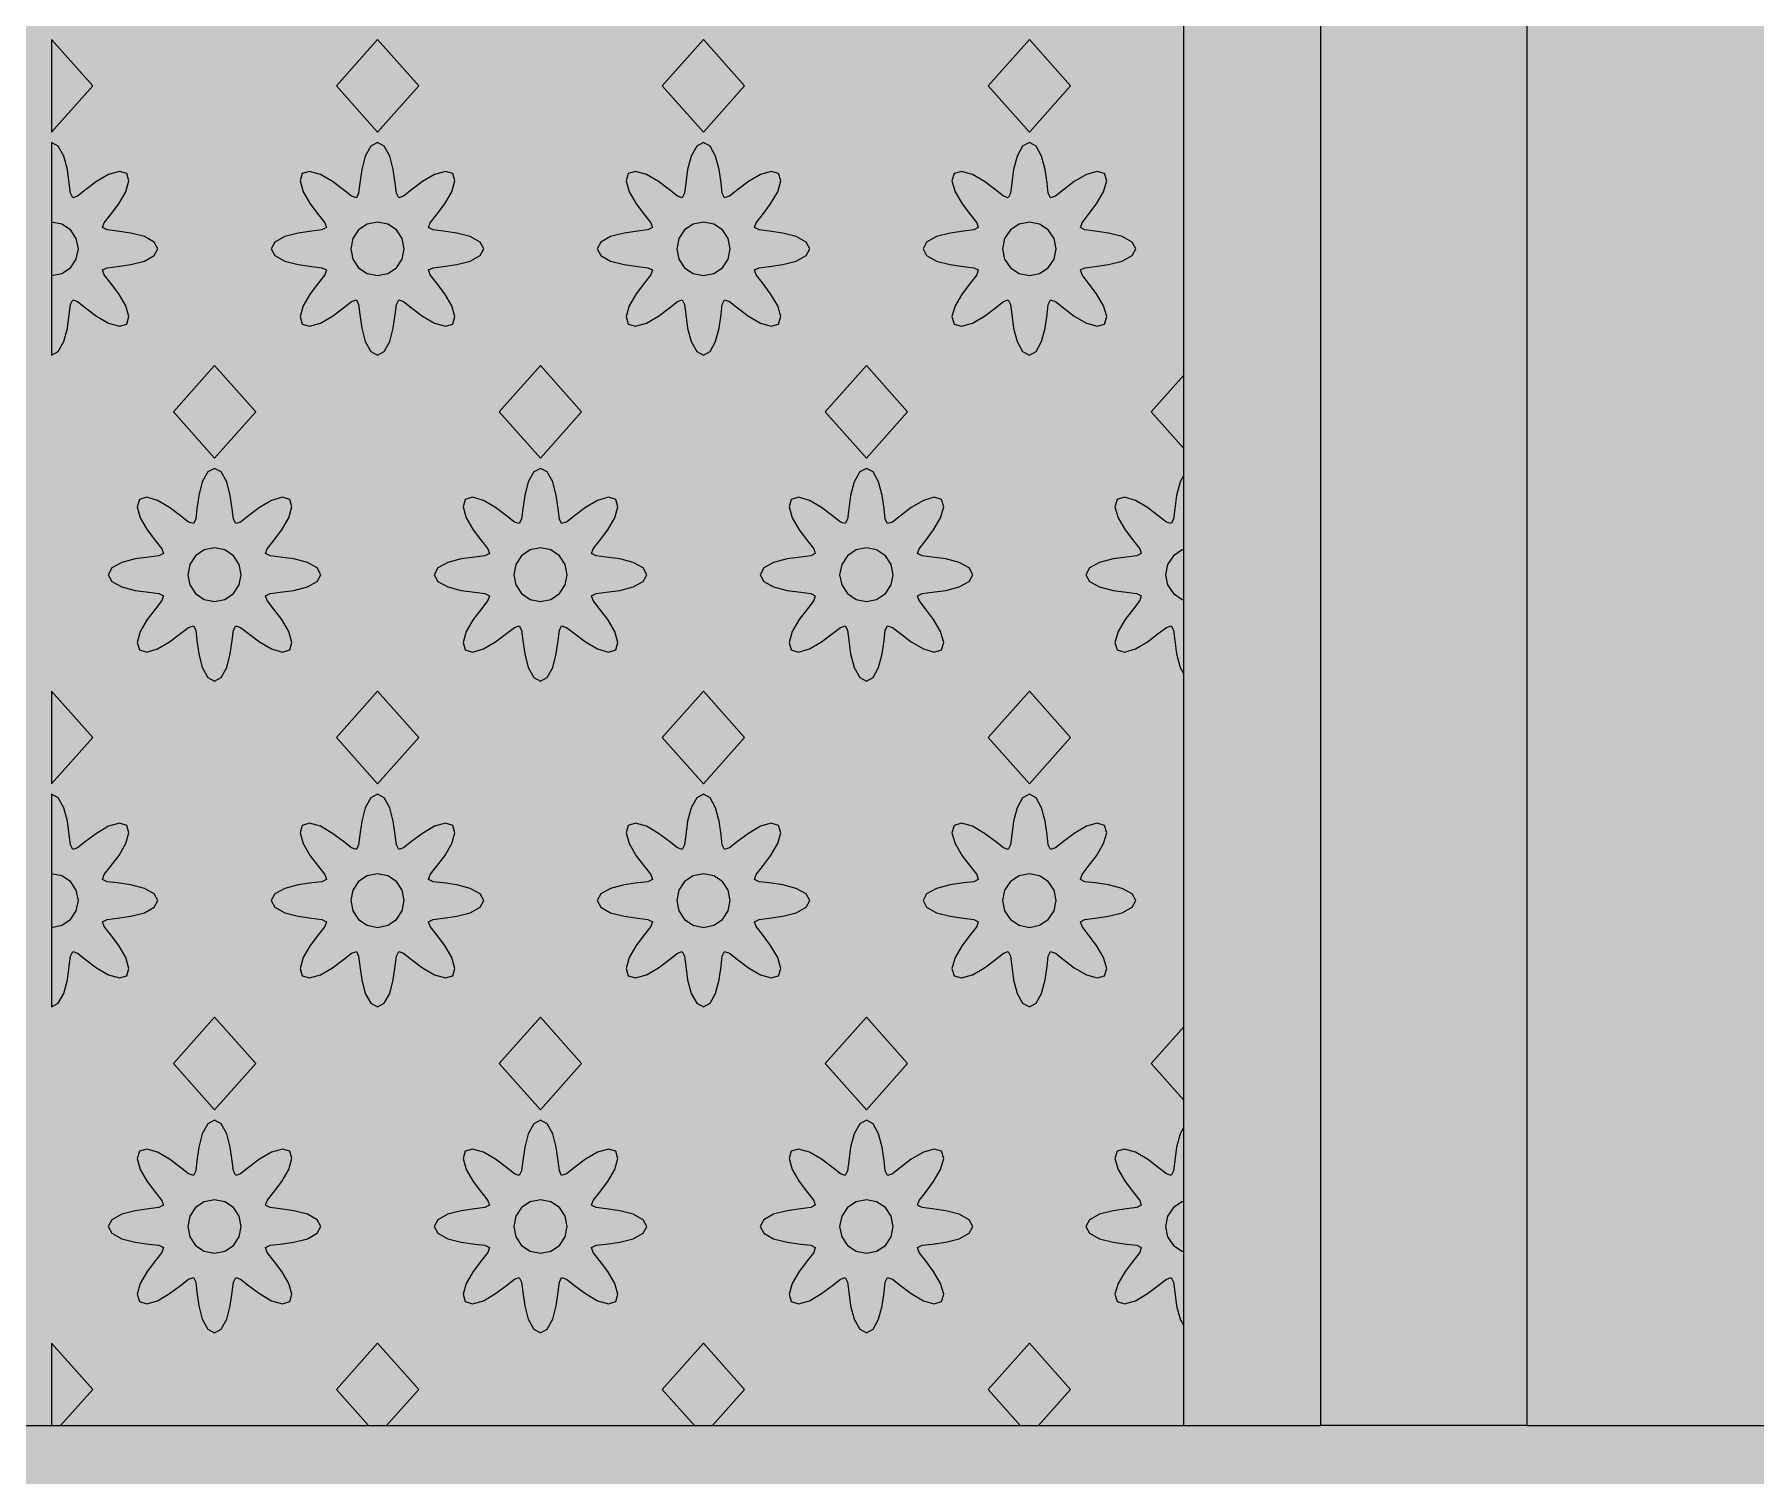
# Model space of a CAD drawing. Header units: millimetres. Extents: x -2000 to 16000, y -1200 to 12411.
# Drawn here: x 9519 to 10285, y 4451 to 5092 of the extents above; entities that cross this region are included whole.
import ezdxf

# ---------------------------------------------------------------- set-up
doc = ezdxf.new("R2010")
doc.units = ezdxf.units.MM
for name, color, linetype, lineweight, true_color in [('00_WHITE_BACKGROUND', 7, 'Continuous', 18, 0xffffff), ('01_STRUCTURE', 7, 'Continuous', 18, 0x000000), ('03_FRAMES_DOORS', 7, 'Continuous', 18, 0x000000), ('06_ORNAMENT', 7, 'Continuous', 18, 0x000000)]:
    doc.layers.add(name, color=color, linetype=linetype, lineweight=lineweight, true_color=true_color)

msp = doc.modelspace()

# ---------------------------------------------------------------- linework, layer by layer
at = {"layer": '00_WHITE_BACKGROUND', "lineweight": 18, "true_color": 0xffffff}
msp.add_solid([(-2000, -1200), (16000, -1200), (-2000, 12410.687), (16000, 12410.687)], dxfattribs=at)
at = {"layer": '01_STRUCTURE', "color": 7, "lineweight": 18, "true_color": 0x000000}
msp.add_lwpolyline([(10183.2061, 4473.2824), (10290.0763, 4473.2824), (10290.0763, 5465.6489), (10290.0763, 5816.7939), (10290.0763, 5969.4656), (10290.0763, 6564.8855), (10290.0763, 6656.4885), (10290.0763, 6977.0992), (10290.0763, 6992.3664), (10290.0763, 7526.7176)], dxfattribs=at)
at = {"layer": '03_FRAMES_DOORS', "color": 7, "lineweight": 18, "true_color": 0x000000}
for points in [[(10125.374, 5467.4351), (10145.2519, 5447.542), (10161.3282, 5426.7328), (10173.2519, 5405.0076), (10180.6565, 5382.3511), (10183.2061, 5358.7786), (10183.2061, 4473.2824), (10091.6031, 4473.2824)], [(10091.6031, 4473.2824), (10091.6031, 5267.1756)], [(10030.5344, 4473.2824), (10030.5344, 4517.6641), (10030.5344, 4550.7328), (10030.5344, 4573.0382), (10030.5344, 4606.1069), (10030.5344, 4618.0916), (10030.5344, 4650.7176), (10030.5344, 4807.7405), (10030.5344, 4840.8092), (10030.5344, 4863.1145), (10030.5344, 4896.1832), (10030.5344, 4908.1679), (10030.5344, 4940.7939), (10030.5344, 5097.8168), (10030.5344, 5130.8855), (10030.5344, 5153.1908), (10030.5344, 5186.2595), (10030.5344, 5198.2443), (10030.5344, 5206.1069), (10028.5496, 5228.5649)], [(9511.4504, 4473.2824), (9526.7176, 4473.2824), (9530.7481, 4473.2824), (9667.7252, 4473.2824), (9675.7863, 4473.2824), (9812.7634, 4473.2824), (9820.8244, 4473.2824), (9957.8015, 4473.2824), (9965.8626, 4473.2824), (10030.5344, 4473.2824)], [(10030.5344, 4473.2824), (10091.6031, 4473.2824)]]:
    msp.add_lwpolyline(points, dxfattribs=at)
at = {"layer": '06_ORNAMENT', "color": 7, "lineweight": 18, "true_color": 0x000000}
for points in [[(9526.7176, 5090.1221), (9526.7176, 5048.9008), (9545.0382, 5069.5115)], [(9653.4351, 5069.5115), (9671.7557, 5048.9008), (9690.0763, 5069.5115), (9671.7557, 5090.1221)], [(9798.4733, 5069.5115), (9816.7939, 5048.9008), (9835.1145, 5069.5115), (9816.7939, 5090.1221)], [(9943.5115, 5069.5115), (9961.8321, 5048.9008), (9980.1527, 5069.5115), (9961.8321, 5090.1221)], [(9624.4275, 4996.9924), (9626.0458, 4994), (9630.458, 4991.5573), (9636.4733, 4989.9847), (9642.5038, 4989.1603), (9647.0076, 4988.5954), (9649.0229, 4987.5725), (9648.3206, 4985.4351), (9645.5267, 4981.8473), (9641.8473, 4977.0076), (9638.7176, 4971.6489), (9637.313, 4966.7939), (9638.2901, 4963.5267), (9641.5573, 4962.5649), (9646.3969, 4963.9542), (9651.771, 4967.084), (9656.6107, 4970.7634), (9660.1985, 4973.5573), (9662.3359, 4974.2595), (9663.3588, 4972.2595), (9663.9237, 4967.7405), (9664.7328, 4961.7252), (9666.3206, 4955.7099), (9668.7634, 4951.2824), (9671.7557, 4949.6641), (9674.7481, 4951.2824), (9677.1908, 4955.7099), (9678.7786, 4961.7252), (9679.6031, 4967.7405), (9680.1527, 4972.2595), (9681.1756, 4974.2595), (9683.313, 4973.5573), (9686.9008, 4970.7634), (9691.7405, 4967.084), (9697.1145, 4963.9542), (9701.9542, 4962.5649), (9705.2214, 4963.5267), (9706.1985, 4966.7939), (9704.7939, 4971.6489), (9701.6641, 4977.0076), (9697.9847, 4981.8473), (9695.1908, 4985.4351), (9694.4885, 4987.5725), (9696.5038, 4988.5954), (9701.0076, 4989.1603), (9707.0382, 4989.9847), (9713.0534, 4991.5573), (9717.4656, 4994), (9719.084, 4996.9924), (9717.4656, 5000), (9713.0534, 5002.4275), (9707.0382, 5004.0153), (9701.0076, 5004.8397), (9696.5038, 5005.4046), (9694.4885, 5006.4122), (9695.1908, 5008.5496), (9697.9847, 5012.1374), (9701.6641, 5016.9771), (9704.7939, 5022.3511), (9706.1985, 5027.2061), (9705.2214, 5030.458), (9701.9542, 5031.4351), (9697.1145, 5030.0458), (9691.7405, 5026.9008), (9686.9008, 5023.2366), (9683.313, 5020.4427), (9681.1756, 5019.7405), (9680.1527, 5021.7405), (9679.6031, 5026.2595), (9678.7786, 5032.2748), (9677.1908, 5038.2901), (9674.7481, 5042.7023), (9671.7557, 5044.3206), (9668.7634, 5042.7023), (9666.3206, 5038.2901), (9664.7328, 5032.2748), (9663.9237, 5026.2595), (9663.3588, 5021.7405), (9662.3359, 5019.7405), (9660.1985, 5020.4427), (9656.6107, 5023.2366), (9651.771, 5026.9008), (9646.3969, 5030.0458), (9641.5573, 5031.4351), (9638.2901, 5030.458), (9637.313, 5027.2061), (9638.7176, 5022.3511), (9641.8473, 5016.9771), (9645.5267, 5012.1374), (9648.3206, 5008.5496), (9649.0229, 5006.4122), (9647.0076, 5005.4046), (9642.5038, 5004.8397), (9636.4733, 5004.0153), (9630.458, 5002.4275), (9626.0458, 5000)], [(9769.4656, 4996.9924), (9771.084, 4994), (9775.4962, 4991.5573), (9781.5115, 4989.9847), (9787.542, 4989.1603), (9792.0458, 4988.5954), (9794.0611, 4987.5725), (9793.3588, 4985.4351), (9790.5649, 4981.8473), (9786.8855, 4977.0076), (9783.7557, 4971.6489), (9782.3511, 4966.7939), (9783.3282, 4963.5267), (9786.5954, 4962.5649), (9791.4351, 4963.9542), (9796.8092, 4967.084), (9801.6489, 4970.7634), (9805.2366, 4973.5573), (9807.374, 4974.2595), (9808.3969, 4972.2595), (9808.9618, 4967.7405), (9809.771, 4961.7252), (9811.3588, 4955.7099), (9813.8015, 4951.2824), (9816.7939, 4949.6641), (9819.7863, 4951.2824), (9822.229, 4955.7099), (9823.8168, 4961.7252), (9824.6412, 4967.7405), (9825.1908, 4972.2595), (9826.2137, 4974.2595), (9828.3511, 4973.5573), (9831.9389, 4970.7634), (9836.7786, 4967.084), (9842.1527, 4963.9542), (9846.9924, 4962.5649), (9850.2595, 4963.5267), (9851.2366, 4966.7939), (9849.8321, 4971.6489), (9846.7023, 4977.0076), (9843.0229, 4981.8473), (9840.229, 4985.4351), (9839.5267, 4987.5725), (9841.542, 4988.5954), (9846.0458, 4989.1603), (9852.0763, 4989.9847), (9858.0916, 4991.5573), (9862.5038, 4994), (9864.1221, 4996.9924), (9862.5038, 5000), (9858.0916, 5002.4275), (9852.0763, 5004.0153), (9846.0458, 5004.8397), (9841.542, 5005.4046), (9839.5267, 5006.4122), (9840.229, 5008.5496), (9843.0229, 5012.1374), (9846.7023, 5016.9771), (9849.8321, 5022.3511), (9851.2366, 5027.2061), (9850.2595, 5030.458), (9846.9924, 5031.4351), (9842.1527, 5030.0458), (9836.7786, 5026.9008), (9831.9389, 5023.2366), (9828.3511, 5020.4427), (9826.2137, 5019.7405), (9825.1908, 5021.7405), (9824.6412, 5026.2595), (9823.8168, 5032.2748), (9822.229, 5038.2901), (9819.7863, 5042.7023), (9816.7939, 5044.3206), (9813.8015, 5042.7023), (9811.3588, 5038.2901), (9809.771, 5032.2748), (9808.9618, 5026.2595), (9808.3969, 5021.7405), (9807.374, 5019.7405), (9805.2366, 5020.4427), (9801.6489, 5023.2366), (9796.8092, 5026.9008), (9791.4351, 5030.0458), (9786.5954, 5031.4351), (9783.3282, 5030.458), (9782.3511, 5027.2061), (9783.7557, 5022.3511), (9786.8855, 5016.9771), (9790.5649, 5012.1374), (9793.3588, 5008.5496), (9794.0611, 5006.4122), (9792.0458, 5005.4046), (9787.542, 5004.8397), (9781.5115, 5004.0153), (9775.4962, 5002.4275), (9771.084, 5000)], [(9914.5038, 4996.9924), (9916.1221, 4994), (9920.5344, 4991.5573), (9926.5496, 4989.9847), (9932.5802, 4989.1603), (9937.084, 4988.5954), (9939.0992, 4987.5725), (9938.3969, 4985.4351), (9935.6031, 4981.8473), (9931.9237, 4977.0076), (9928.7939, 4971.6489), (9927.3893, 4966.7939), (9928.3664, 4963.5267), (9931.6336, 4962.5649), (9936.4733, 4963.9542), (9941.8473, 4967.084), (9946.687, 4970.7634), (9950.2748, 4973.5573), (9952.4122, 4974.2595), (9953.4351, 4972.2595), (9954, 4967.7405), (9954.8092, 4961.7252), (9956.3969, 4955.7099), (9958.8397, 4951.2824), (9961.8321, 4949.6641), (9964.8244, 4951.2824), (9967.2672, 4955.7099), (9968.855, 4961.7252), (9969.6794, 4967.7405), (9970.229, 4972.2595), (9971.2519, 4974.2595), (9973.3893, 4973.5573), (9976.9771, 4970.7634), (9981.8168, 4967.084), (9987.1908, 4963.9542), (9992.0305, 4962.5649), (9995.2977, 4963.5267), (9996.2748, 4966.7939), (9994.8702, 4971.6489), (9991.7405, 4977.0076), (9988.0611, 4981.8473), (9985.2672, 4985.4351), (9984.5649, 4987.5725), (9986.5802, 4988.5954), (9991.084, 4989.1603), (9997.1145, 4989.9847), (10003.1298, 4991.5573), (10007.542, 4994), (10009.1603, 4996.9924), (10007.542, 5000), (10003.1298, 5002.4275), (9997.1145, 5004.0153), (9991.084, 5004.8397), (9986.5802, 5005.4046), (9984.5649, 5006.4122), (9985.2672, 5008.5496), (9988.0611, 5012.1374), (9991.7405, 5016.9771), (9994.8702, 5022.3511), (9996.2748, 5027.2061), (9995.2977, 5030.458), (9992.0305, 5031.4351), (9987.1908, 5030.0458), (9981.8168, 5026.9008), (9976.9771, 5023.2366), (9973.3893, 5020.4427), (9971.2519, 5019.7405), (9970.229, 5021.7405), (9969.6794, 5026.2595), (9968.855, 5032.2748), (9967.2672, 5038.2901), (9964.8244, 5042.7023), (9961.8321, 5044.3206), (9958.8397, 5042.7023), (9956.3969, 5038.2901), (9954.8092, 5032.2748), (9954, 5026.2595), (9953.4351, 5021.7405), (9952.4122, 5019.7405), (9950.2748, 5020.4427), (9946.687, 5023.2366), (9941.8473, 5026.9008), (9936.4733, 5030.0458), (9931.6336, 5031.4351), (9928.3664, 5030.458), (9927.3893, 5027.2061), (9928.7939, 5022.3511), (9931.9237, 5016.9771), (9935.6031, 5012.1374), (9938.3969, 5008.5496), (9939.0992, 5006.4122), (9937.084, 5005.4046), (9932.5802, 5004.8397), (9926.5496, 5004.0153), (9920.5344, 5002.4275), (9916.1221, 5000)], [(9659.8473, 4996.9924), (9660.7481, 4992.4427), (9663.3282, 4988.5802), (9667.2061, 4986), (9671.7557, 4985.084), (9676.3053, 4986), (9680.1832, 4988.5802), (9682.7634, 4992.4427), (9683.6641, 4996.9924), (9682.7634, 5001.5573), (9680.1832, 5005.4198), (9676.3053, 5008), (9671.7557, 5008.9008), (9667.2061, 5008), (9663.3282, 5005.4198), (9660.7481, 5001.5573)], [(9804.8855, 4996.9924), (9805.7863, 4992.4427), (9808.3664, 4988.5802), (9812.2443, 4986), (9816.7939, 4985.084), (9821.3435, 4986), (9825.2214, 4988.5802), (9827.8015, 4992.4427), (9828.7023, 4996.9924), (9827.8015, 5001.5573), (9825.2214, 5005.4198), (9821.3435, 5008), (9816.7939, 5008.9008), (9812.2443, 5008), (9808.3664, 5005.4198), (9805.7863, 5001.5573)], [(9949.9237, 4996.9924), (9950.8244, 4992.4427), (9953.4046, 4988.5802), (9957.2824, 4986), (9961.8321, 4985.084), (9966.3817, 4986), (9970.2595, 4988.5802), (9972.8397, 4992.4427), (9973.7405, 4996.9924), (9972.8397, 5001.5573), (9970.2595, 5005.4198), (9966.3817, 5008), (9961.8321, 5008.9008), (9957.2824, 5008), (9953.4046, 5005.4198), (9950.8244, 5001.5573)], [(9580.916, 4924.4733), (9599.2366, 4903.8626), (9617.5573, 4924.4733), (9599.2366, 4945.084)], [(9725.9542, 4924.4733), (9744.2748, 4903.8626), (9762.5954, 4924.4733), (9744.2748, 4945.084)], [(9870.9924, 4924.4733), (9889.313, 4903.8626), (9907.6336, 4924.4733), (9889.313, 4945.084)], [(9551.9084, 4851.9542), (9553.5267, 4848.9618), (9557.9389, 4846.5191), (9563.9542, 4844.9466), (9569.9847, 4844.1221), (9574.4885, 4843.5573), (9576.5038, 4842.5344), (9575.8015, 4840.3969), (9573.0076, 4836.8092), (9569.3282, 4831.9695), (9566.1985, 4826.6107), (9564.7939, 4821.7557), (9565.771, 4818.4885), (9569.0382, 4817.5267), (9573.8779, 4818.916), (9579.2519, 4822.0458), (9584.0916, 4825.7252), (9587.6794, 4828.5191), (9589.8168, 4829.2214), (9590.8397, 4827.2214), (9591.4046, 4822.7023), (9592.2137, 4816.687), (9593.8015, 4810.6718), (9596.2443, 4806.2443), (9599.2366, 4804.626), (9602.229, 4806.2443), (9604.6718, 4810.6718), (9606.2595, 4816.687), (9607.084, 4822.7023), (9607.6336, 4827.2214), (9608.6565, 4829.2214), (9610.7939, 4828.5191), (9614.3817, 4825.7252), (9619.2214, 4822.0458), (9624.5954, 4818.916), (9629.4351, 4817.5267), (9632.7023, 4818.4885), (9633.6794, 4821.7557), (9632.2748, 4826.6107), (9629.145, 4831.9695), (9625.4656, 4836.8092), (9622.6718, 4840.3969), (9621.9695, 4842.5344), (9623.9847, 4843.5573), (9628.4885, 4844.1221), (9634.5191, 4844.9466), (9640.5344, 4846.5191), (9644.9466, 4848.9618), (9646.5649, 4851.9542), (9644.9466, 4854.9618), (9640.5344, 4857.3893), (9634.5191, 4858.9771), (9628.4885, 4859.8015), (9623.9847, 4860.3664), (9621.9695, 4861.374), (9622.6718, 4863.5115), (9625.4656, 4867.0992), (9629.145, 4871.9389), (9632.2748, 4877.313), (9633.6794, 4882.1679), (9632.7023, 4885.4198), (9629.4351, 4886.3969), (9624.5954, 4885.0076), (9619.2214, 4881.8626), (9614.3817, 4878.1985), (9610.7939, 4875.4046), (9608.6565, 4874.7023), (9607.6336, 4876.7023), (9607.084, 4881.2214), (9606.2595, 4887.2366), (9604.6718, 4893.2519), (9602.229, 4897.6641), (9599.2366, 4899.2824), (9596.2443, 4897.6641), (9593.8015, 4893.2519), (9592.2137, 4887.2366), (9591.4046, 4881.2214), (9590.8397, 4876.7023), (9589.8168, 4874.7023), (9587.6794, 4875.4046), (9584.0916, 4878.1985), (9579.2519, 4881.8626), (9573.8779, 4885.0076), (9569.0382, 4886.3969), (9565.771, 4885.4198), (9564.7939, 4882.1679), (9566.1985, 4877.313), (9569.3282, 4871.9389), (9573.0076, 4867.0992), (9575.8015, 4863.5115), (9576.5038, 4861.374), (9574.4885, 4860.3664), (9569.9847, 4859.8015), (9563.9542, 4858.9771), (9557.9389, 4857.3893), (9553.5267, 4854.9618)], [(9696.9466, 4851.9542), (9698.5649, 4848.9618), (9702.9771, 4846.5191), (9708.9924, 4844.9466), (9715.0229, 4844.1221), (9719.5267, 4843.5573), (9721.542, 4842.5344), (9720.8397, 4840.3969), (9718.0458, 4836.8092), (9714.3664, 4831.9695), (9711.2366, 4826.6107), (9709.8321, 4821.7557), (9710.8092, 4818.4885), (9714.0763, 4817.5267), (9718.916, 4818.916), (9724.2901, 4822.0458), (9729.1298, 4825.7252), (9732.7176, 4828.5191), (9734.855, 4829.2214), (9735.8779, 4827.2214), (9736.4427, 4822.7023), (9737.2519, 4816.687), (9738.8397, 4810.6718), (9741.2824, 4806.2443), (9744.2748, 4804.626), (9747.2672, 4806.2443), (9749.7099, 4810.6718), (9751.2977, 4816.687), (9752.1221, 4822.7023), (9752.6718, 4827.2214), (9753.6947, 4829.2214), (9755.8321, 4828.5191), (9759.4198, 4825.7252), (9764.2595, 4822.0458), (9769.6336, 4818.916), (9774.4733, 4817.5267), (9777.7405, 4818.4885), (9778.7176, 4821.7557), (9777.313, 4826.6107), (9774.1832, 4831.9695), (9770.5038, 4836.8092), (9767.7099, 4840.3969), (9767.0076, 4842.5344), (9769.0229, 4843.5573), (9773.5267, 4844.1221), (9779.5573, 4844.9466), (9785.5725, 4846.5191), (9789.9847, 4848.9618), (9791.6031, 4851.9542), (9789.9847, 4854.9618), (9785.5725, 4857.3893), (9779.5573, 4858.9771), (9773.5267, 4859.8015), (9769.0229, 4860.3664), (9767.0076, 4861.374), (9767.7099, 4863.5115), (9770.5038, 4867.0992), (9774.1832, 4871.9389), (9777.313, 4877.313), (9778.7176, 4882.1679), (9777.7405, 4885.4198), (9774.4733, 4886.3969), (9769.6336, 4885.0076), (9764.2595, 4881.8626), (9759.4198, 4878.1985), (9755.8321, 4875.4046), (9753.6947, 4874.7023), (9752.6718, 4876.7023), (9752.1221, 4881.2214), (9751.2977, 4887.2366), (9749.7099, 4893.2519), (9747.2672, 4897.6641), (9744.2748, 4899.2824), (9741.2824, 4897.6641), (9738.8397, 4893.2519), (9737.2519, 4887.2366), (9736.4427, 4881.2214), (9735.8779, 4876.7023), (9734.855, 4874.7023), (9732.7176, 4875.4046), (9729.1298, 4878.1985), (9724.2901, 4881.8626), (9718.916, 4885.0076), (9714.0763, 4886.3969), (9710.8092, 4885.4198), (9709.8321, 4882.1679), (9711.2366, 4877.313), (9714.3664, 4871.9389), (9718.0458, 4867.0992), (9720.8397, 4863.5115), (9721.542, 4861.374), (9719.5267, 4860.3664), (9715.0229, 4859.8015), (9708.9924, 4858.9771), (9702.9771, 4857.3893), (9698.5649, 4854.9618)], [(9841.9847, 4851.9542), (9843.6031, 4848.9618), (9848.0153, 4846.5191), (9854.0305, 4844.9466), (9860.0611, 4844.1221), (9864.5649, 4843.5573), (9866.5802, 4842.5344), (9865.8779, 4840.3969), (9863.084, 4836.8092), (9859.4046, 4831.9695), (9856.2748, 4826.6107), (9854.8702, 4821.7557), (9855.8473, 4818.4885), (9859.1145, 4817.5267), (9863.9542, 4818.916), (9869.3282, 4822.0458), (9874.1679, 4825.7252), (9877.7557, 4828.5191), (9879.8931, 4829.2214), (9880.916, 4827.2214), (9881.4809, 4822.7023), (9882.2901, 4816.687), (9883.8779, 4810.6718), (9886.3206, 4806.2443), (9889.313, 4804.626), (9892.3053, 4806.2443), (9894.7481, 4810.6718), (9896.3359, 4816.687), (9897.1603, 4822.7023), (9897.7099, 4827.2214), (9898.7328, 4829.2214), (9900.8702, 4828.5191), (9904.458, 4825.7252), (9909.2977, 4822.0458), (9914.6718, 4818.916), (9919.5115, 4817.5267), (9922.7786, 4818.4885), (9923.7557, 4821.7557), (9922.3511, 4826.6107), (9919.2214, 4831.9695), (9915.542, 4836.8092), (9912.7481, 4840.3969), (9912.0458, 4842.5344), (9914.0611, 4843.5573), (9918.5649, 4844.1221), (9924.5954, 4844.9466), (9930.6107, 4846.5191), (9935.0229, 4848.9618), (9936.6412, 4851.9542), (9935.0229, 4854.9618), (9930.6107, 4857.3893), (9924.5954, 4858.9771), (9918.5649, 4859.8015), (9914.0611, 4860.3664), (9912.0458, 4861.374), (9912.7481, 4863.5115), (9915.542, 4867.0992), (9919.2214, 4871.9389), (9922.3511, 4877.313), (9923.7557, 4882.1679), (9922.7786, 4885.4198), (9919.5115, 4886.3969), (9914.6718, 4885.0076), (9909.2977, 4881.8626), (9904.458, 4878.1985), (9900.8702, 4875.4046), (9898.7328, 4874.7023), (9897.7099, 4876.7023), (9897.1603, 4881.2214), (9896.3359, 4887.2366), (9894.7481, 4893.2519), (9892.3053, 4897.6641), (9889.313, 4899.2824), (9886.3206, 4897.6641), (9883.8779, 4893.2519), (9882.2901, 4887.2366), (9881.4809, 4881.2214), (9880.916, 4876.7023), (9879.8931, 4874.7023), (9877.7557, 4875.4046), (9874.1679, 4878.1985), (9869.3282, 4881.8626), (9863.9542, 4885.0076), (9859.1145, 4886.3969), (9855.8473, 4885.4198), (9854.8702, 4882.1679), (9856.2748, 4877.313), (9859.4046, 4871.9389), (9863.084, 4867.0992), (9865.8779, 4863.5115), (9866.5802, 4861.374), (9864.5649, 4860.3664), (9860.0611, 4859.8015), (9854.0305, 4858.9771), (9848.0153, 4857.3893), (9843.6031, 4854.9618)], [(9587.3282, 4851.9542), (9588.229, 4847.4046), (9590.8092, 4843.542), (9594.687, 4840.9618), (9599.2366, 4840.0458), (9603.7863, 4840.9618), (9607.6641, 4843.542), (9610.2443, 4847.4046), (9611.145, 4851.9542), (9610.2443, 4856.5191), (9607.6641, 4860.3817), (9603.7863, 4862.9618), (9599.2366, 4863.8626), (9594.687, 4862.9618), (9590.8092, 4860.3817), (9588.229, 4856.5191)], [(9732.3664, 4851.9542), (9733.2672, 4847.4046), (9735.8473, 4843.542), (9739.7252, 4840.9618), (9744.2748, 4840.0458), (9748.8244, 4840.9618), (9752.7023, 4843.542), (9755.2824, 4847.4046), (9756.1832, 4851.9542), (9755.2824, 4856.5191), (9752.7023, 4860.3817), (9748.8244, 4862.9618), (9744.2748, 4863.8626), (9739.7252, 4862.9618), (9735.8473, 4860.3817), (9733.2672, 4856.5191)], [(9877.4046, 4851.9542), (9878.3053, 4847.4046), (9880.8855, 4843.542), (9884.7634, 4840.9618), (9889.313, 4840.0458), (9893.8626, 4840.9618), (9897.7405, 4843.542), (9900.3206, 4847.4046), (9901.2214, 4851.9542), (9900.3206, 4856.5191), (9897.7405, 4860.3817), (9893.8626, 4862.9618), (9889.313, 4863.8626), (9884.7634, 4862.9618), (9880.8855, 4860.3817), (9878.3053, 4856.5191)], [(9526.7176, 4800.0458), (9526.7176, 4758.8244), (9545.0382, 4779.4351)], [(9653.4351, 4779.4351), (9671.7557, 4758.8244), (9690.0763, 4779.4351), (9671.7557, 4800.0458)], [(9798.4733, 4779.4351), (9816.7939, 4758.8244), (9835.1145, 4779.4351), (9816.7939, 4800.0458)], [(9943.5115, 4779.4351), (9961.8321, 4758.8244), (9980.1527, 4779.4351), (9961.8321, 4800.0458)], [(9624.4275, 4706.916), (9626.0458, 4703.9237), (9630.458, 4701.4809), (9636.4733, 4699.9084), (9642.5038, 4699.084), (9647.0076, 4698.5191), (9649.0229, 4697.4962), (9648.3206, 4695.3588), (9645.5267, 4691.771), (9641.8473, 4686.9313), (9638.7176, 4681.5725), (9637.313, 4676.7176), (9638.2901, 4673.4504), (9641.5573, 4672.4885), (9646.3969, 4673.8779), (9651.771, 4677.0076), (9656.6107, 4680.687), (9660.1985, 4683.4809), (9662.3359, 4684.1832), (9663.3588, 4682.1832), (9663.9237, 4677.6641), (9664.7328, 4671.6489), (9666.3206, 4665.6336), (9668.7634, 4661.2061), (9671.7557, 4659.5878), (9674.7481, 4661.2061), (9677.1908, 4665.6336), (9678.7786, 4671.6489), (9679.6031, 4677.6641), (9680.1527, 4682.1832), (9681.1756, 4684.1832), (9683.313, 4683.4809), (9686.9008, 4680.687), (9691.7405, 4677.0076), (9697.1145, 4673.8779), (9701.9542, 4672.4885), (9705.2214, 4673.4504), (9706.1985, 4676.7176), (9704.7939, 4681.5725), (9701.6641, 4686.9313), (9697.9847, 4691.771), (9695.1908, 4695.3588), (9694.4885, 4697.4962), (9696.5038, 4698.5191), (9701.0076, 4699.084), (9707.0382, 4699.9084), (9713.0534, 4701.4809), (9717.4656, 4703.9237), (9719.084, 4706.916), (9717.4656, 4709.9237), (9713.0534, 4712.3511), (9707.0382, 4713.9389), (9701.0076, 4714.7634), (9696.5038, 4715.3282), (9694.4885, 4716.3359), (9695.1908, 4718.4733), (9697.9847, 4722.0611), (9701.6641, 4726.9008), (9704.7939, 4732.2748), (9706.1985, 4737.1298), (9705.2214, 4740.3817), (9701.9542, 4741.3588), (9697.1145, 4739.9695), (9691.7405, 4736.8244), (9686.9008, 4733.1603), (9683.313, 4730.3664), (9681.1756, 4729.6641), (9680.1527, 4731.6641), (9679.6031, 4736.1832), (9678.7786, 4742.1985), (9677.1908, 4748.2137), (9674.7481, 4752.626), (9671.7557, 4754.2443), (9668.7634, 4752.626), (9666.3206, 4748.2137), (9664.7328, 4742.1985), (9663.9237, 4736.1832), (9663.3588, 4731.6641), (9662.3359, 4729.6641), (9660.1985, 4730.3664), (9656.6107, 4733.1603), (9651.771, 4736.8244), (9646.3969, 4739.9695), (9641.5573, 4741.3588), (9638.2901, 4740.3817), (9637.313, 4737.1298), (9638.7176, 4732.2748), (9641.8473, 4726.9008), (9645.5267, 4722.0611), (9648.3206, 4718.4733), (9649.0229, 4716.3359), (9647.0076, 4715.3282), (9642.5038, 4714.7634), (9636.4733, 4713.9389), (9630.458, 4712.3511), (9626.0458, 4709.9237)], [(9769.4656, 4706.916), (9771.084, 4703.9237), (9775.4962, 4701.4809), (9781.5115, 4699.9084), (9787.542, 4699.084), (9792.0458, 4698.5191), (9794.0611, 4697.4962), (9793.3588, 4695.3588), (9790.5649, 4691.771), (9786.8855, 4686.9313), (9783.7557, 4681.5725), (9782.3511, 4676.7176), (9783.3282, 4673.4504), (9786.5954, 4672.4885), (9791.4351, 4673.8779), (9796.8092, 4677.0076), (9801.6489, 4680.687), (9805.2366, 4683.4809), (9807.374, 4684.1832), (9808.3969, 4682.1832), (9808.9618, 4677.6641), (9809.771, 4671.6489), (9811.3588, 4665.6336), (9813.8015, 4661.2061), (9816.7939, 4659.5878), (9819.7863, 4661.2061), (9822.229, 4665.6336), (9823.8168, 4671.6489), (9824.6412, 4677.6641), (9825.1908, 4682.1832), (9826.2137, 4684.1832), (9828.3511, 4683.4809), (9831.9389, 4680.687), (9836.7786, 4677.0076), (9842.1527, 4673.8779), (9846.9924, 4672.4885), (9850.2595, 4673.4504), (9851.2366, 4676.7176), (9849.8321, 4681.5725), (9846.7023, 4686.9313), (9843.0229, 4691.771), (9840.229, 4695.3588), (9839.5267, 4697.4962), (9841.542, 4698.5191), (9846.0458, 4699.084), (9852.0763, 4699.9084), (9858.0916, 4701.4809), (9862.5038, 4703.9237), (9864.1221, 4706.916), (9862.5038, 4709.9237), (9858.0916, 4712.3511), (9852.0763, 4713.9389), (9846.0458, 4714.7634), (9841.542, 4715.3282), (9839.5267, 4716.3359), (9840.229, 4718.4733), (9843.0229, 4722.0611), (9846.7023, 4726.9008), (9849.8321, 4732.2748), (9851.2366, 4737.1298), (9850.2595, 4740.3817), (9846.9924, 4741.3588), (9842.1527, 4739.9695), (9836.7786, 4736.8244), (9831.9389, 4733.1603), (9828.3511, 4730.3664), (9826.2137, 4729.6641), (9825.1908, 4731.6641), (9824.6412, 4736.1832), (9823.8168, 4742.1985), (9822.229, 4748.2137), (9819.7863, 4752.626), (9816.7939, 4754.2443), (9813.8015, 4752.626), (9811.3588, 4748.2137), (9809.771, 4742.1985), (9808.9618, 4736.1832), (9808.3969, 4731.6641), (9807.374, 4729.6641), (9805.2366, 4730.3664), (9801.6489, 4733.1603), (9796.8092, 4736.8244), (9791.4351, 4739.9695), (9786.5954, 4741.3588), (9783.3282, 4740.3817), (9782.3511, 4737.1298), (9783.7557, 4732.2748), (9786.8855, 4726.9008), (9790.5649, 4722.0611), (9793.3588, 4718.4733), (9794.0611, 4716.3359), (9792.0458, 4715.3282), (9787.542, 4714.7634), (9781.5115, 4713.9389), (9775.4962, 4712.3511), (9771.084, 4709.9237)], [(9914.5038, 4706.916), (9916.1221, 4703.9237), (9920.5344, 4701.4809), (9926.5496, 4699.9084), (9932.5802, 4699.084), (9937.084, 4698.5191), (9939.0992, 4697.4962), (9938.3969, 4695.3588), (9935.6031, 4691.771), (9931.9237, 4686.9313), (9928.7939, 4681.5725), (9927.3893, 4676.7176), (9928.3664, 4673.4504), (9931.6336, 4672.4885), (9936.4733, 4673.8779), (9941.8473, 4677.0076), (9946.687, 4680.687), (9950.2748, 4683.4809), (9952.4122, 4684.1832), (9953.4351, 4682.1832), (9954, 4677.6641), (9954.8092, 4671.6489), (9956.3969, 4665.6336), (9958.8397, 4661.2061), (9961.8321, 4659.5878), (9964.8244, 4661.2061), (9967.2672, 4665.6336), (9968.855, 4671.6489), (9969.6794, 4677.6641), (9970.229, 4682.1832), (9971.2519, 4684.1832), (9973.3893, 4683.4809), (9976.9771, 4680.687), (9981.8168, 4677.0076), (9987.1908, 4673.8779), (9992.0305, 4672.4885), (9995.2977, 4673.4504), (9996.2748, 4676.7176), (9994.8702, 4681.5725), (9991.7405, 4686.9313), (9988.0611, 4691.771), (9985.2672, 4695.3588), (9984.5649, 4697.4962), (9986.5802, 4698.5191), (9991.084, 4699.084), (9997.1145, 4699.9084), (10003.1298, 4701.4809), (10007.542, 4703.9237), (10009.1603, 4706.916), (10007.542, 4709.9237), (10003.1298, 4712.3511), (9997.1145, 4713.9389), (9991.084, 4714.7634), (9986.5802, 4715.3282), (9984.5649, 4716.3359), (9985.2672, 4718.4733), (9988.0611, 4722.0611), (9991.7405, 4726.9008), (9994.8702, 4732.2748), (9996.2748, 4737.1298), (9995.2977, 4740.3817), (9992.0305, 4741.3588), (9987.1908, 4739.9695), (9981.8168, 4736.8244), (9976.9771, 4733.1603), (9973.3893, 4730.3664), (9971.2519, 4729.6641), (9970.229, 4731.6641), (9969.6794, 4736.1832), (9968.855, 4742.1985), (9967.2672, 4748.2137), (9964.8244, 4752.626), (9961.8321, 4754.2443), (9958.8397, 4752.626), (9956.3969, 4748.2137), (9954.8092, 4742.1985), (9954, 4736.1832), (9953.4351, 4731.6641), (9952.4122, 4729.6641), (9950.2748, 4730.3664), (9946.687, 4733.1603), (9941.8473, 4736.8244), (9936.4733, 4739.9695), (9931.6336, 4741.3588), (9928.3664, 4740.3817), (9927.3893, 4737.1298), (9928.7939, 4732.2748), (9931.9237, 4726.9008), (9935.6031, 4722.0611), (9938.3969, 4718.4733), (9939.0992, 4716.3359), (9937.084, 4715.3282), (9932.5802, 4714.7634), (9926.5496, 4713.9389), (9920.5344, 4712.3511), (9916.1221, 4709.9237)], [(9659.8473, 4706.916), (9660.7481, 4702.3664), (9663.3282, 4698.5038), (9667.2061, 4695.9237), (9671.7557, 4695.0076), (9676.3053, 4695.9237), (9680.1832, 4698.5038), (9682.7634, 4702.3664), (9683.6641, 4706.916), (9682.7634, 4711.4809), (9680.1832, 4715.3435), (9676.3053, 4717.9237), (9671.7557, 4718.8244), (9667.2061, 4717.9237), (9663.3282, 4715.3435), (9660.7481, 4711.4809)], [(9804.8855, 4706.916), (9805.7863, 4702.3664), (9808.3664, 4698.5038), (9812.2443, 4695.9237), (9816.7939, 4695.0076), (9821.3435, 4695.9237), (9825.2214, 4698.5038), (9827.8015, 4702.3664), (9828.7023, 4706.916), (9827.8015, 4711.4809), (9825.2214, 4715.3435), (9821.3435, 4717.9237), (9816.7939, 4718.8244), (9812.2443, 4717.9237), (9808.3664, 4715.3435), (9805.7863, 4711.4809)], [(9949.9237, 4706.916), (9950.8244, 4702.3664), (9953.4046, 4698.5038), (9957.2824, 4695.9237), (9961.8321, 4695.0076), (9966.3817, 4695.9237), (9970.2595, 4698.5038), (9972.8397, 4702.3664), (9973.7405, 4706.916), (9972.8397, 4711.4809), (9970.2595, 4715.3435), (9966.3817, 4717.9237), (9961.8321, 4718.8244), (9957.2824, 4717.9237), (9953.4046, 4715.3435), (9950.8244, 4711.4809)], [(9580.916, 4634.3969), (9599.2366, 4613.7863), (9617.5573, 4634.3969), (9599.2366, 4655.0076)], [(9725.9542, 4634.3969), (9744.2748, 4613.7863), (9762.5954, 4634.3969), (9744.2748, 4655.0076)], [(9870.9924, 4634.3969), (9889.313, 4613.7863), (9907.6336, 4634.3969), (9889.313, 4655.0076)], [(9551.9084, 4561.8779), (9553.5267, 4558.8855), (9557.9389, 4556.4427), (9563.9542, 4554.8702), (9569.9847, 4554.0458), (9574.4885, 4553.4809), (9576.5038, 4552.458), (9575.8015, 4550.3206), (9573.0076, 4546.7328), (9569.3282, 4541.8931), (9566.1985, 4536.5344), (9564.7939, 4531.6794), (9565.771, 4528.4122), (9569.0382, 4527.4504), (9573.8779, 4528.8397), (9579.2519, 4531.9695), (9584.0916, 4535.6489), (9587.6794, 4538.4427), (9589.8168, 4539.145), (9590.8397, 4537.145), (9591.4046, 4532.626), (9592.2137, 4526.6107), (9593.8015, 4520.5954), (9596.2443, 4516.1679), (9599.2366, 4514.5496), (9602.229, 4516.1679), (9604.6718, 4520.5954), (9606.2595, 4526.6107), (9607.084, 4532.626), (9607.6336, 4537.145), (9608.6565, 4539.145), (9610.7939, 4538.4427), (9614.3817, 4535.6489), (9619.2214, 4531.9695), (9624.5954, 4528.8397), (9629.4351, 4527.4504), (9632.7023, 4528.4122), (9633.6794, 4531.6794), (9632.2748, 4536.5344), (9629.145, 4541.8931), (9625.4656, 4546.7328), (9622.6718, 4550.3206), (9621.9695, 4552.458), (9623.9847, 4553.4809), (9628.4885, 4554.0458), (9634.5191, 4554.8702), (9640.5344, 4556.4427), (9644.9466, 4558.8855), (9646.5649, 4561.8779), (9644.9466, 4564.8855), (9640.5344, 4567.313), (9634.5191, 4568.9008), (9628.4885, 4569.7252), (9623.9847, 4570.2901), (9621.9695, 4571.2977), (9622.6718, 4573.4351), (9625.4656, 4577.0229), (9629.145, 4581.8626), (9632.2748, 4587.2366), (9633.6794, 4592.0916), (9632.7023, 4595.3435), (9629.4351, 4596.3206), (9624.5954, 4594.9313), (9619.2214, 4591.7863), (9614.3817, 4588.1221), (9610.7939, 4585.3282), (9608.6565, 4584.626), (9607.6336, 4586.626), (9607.084, 4591.145), (9606.2595, 4597.1603), (9604.6718, 4603.1756), (9602.229, 4607.5878), (9599.2366, 4609.2061), (9596.2443, 4607.5878), (9593.8015, 4603.1756), (9592.2137, 4597.1603), (9591.4046, 4591.145), (9590.8397, 4586.626), (9589.8168, 4584.626), (9587.6794, 4585.3282), (9584.0916, 4588.1221), (9579.2519, 4591.7863), (9573.8779, 4594.9313), (9569.0382, 4596.3206), (9565.771, 4595.3435), (9564.7939, 4592.0916), (9566.1985, 4587.2366), (9569.3282, 4581.8626), (9573.0076, 4577.0229), (9575.8015, 4573.4351), (9576.5038, 4571.2977), (9574.4885, 4570.2901), (9569.9847, 4569.7252), (9563.9542, 4568.9008), (9557.9389, 4567.313), (9553.5267, 4564.8855)], [(9696.9466, 4561.8779), (9698.5649, 4558.8855), (9702.9771, 4556.4427), (9708.9924, 4554.8702), (9715.0229, 4554.0458), (9719.5267, 4553.4809), (9721.542, 4552.458), (9720.8397, 4550.3206), (9718.0458, 4546.7328), (9714.3664, 4541.8931), (9711.2366, 4536.5344), (9709.8321, 4531.6794), (9710.8092, 4528.4122), (9714.0763, 4527.4504), (9718.916, 4528.8397), (9724.2901, 4531.9695), (9729.1298, 4535.6489), (9732.7176, 4538.4427), (9734.855, 4539.145), (9735.8779, 4537.145), (9736.4427, 4532.626), (9737.2519, 4526.6107), (9738.8397, 4520.5954), (9741.2824, 4516.1679), (9744.2748, 4514.5496), (9747.2672, 4516.1679), (9749.7099, 4520.5954), (9751.2977, 4526.6107), (9752.1221, 4532.626), (9752.6718, 4537.145), (9753.6947, 4539.145), (9755.8321, 4538.4427), (9759.4198, 4535.6489), (9764.2595, 4531.9695), (9769.6336, 4528.8397), (9774.4733, 4527.4504), (9777.7405, 4528.4122), (9778.7176, 4531.6794), (9777.313, 4536.5344), (9774.1832, 4541.8931), (9770.5038, 4546.7328), (9767.7099, 4550.3206), (9767.0076, 4552.458), (9769.0229, 4553.4809), (9773.5267, 4554.0458), (9779.5573, 4554.8702), (9785.5725, 4556.4427), (9789.9847, 4558.8855), (9791.6031, 4561.8779), (9789.9847, 4564.8855), (9785.5725, 4567.313), (9779.5573, 4568.9008), (9773.5267, 4569.7252), (9769.0229, 4570.2901), (9767.0076, 4571.2977), (9767.7099, 4573.4351), (9770.5038, 4577.0229), (9774.1832, 4581.8626), (9777.313, 4587.2366), (9778.7176, 4592.0916), (9777.7405, 4595.3435), (9774.4733, 4596.3206), (9769.6336, 4594.9313), (9764.2595, 4591.7863), (9759.4198, 4588.1221), (9755.8321, 4585.3282), (9753.6947, 4584.626), (9752.6718, 4586.626), (9752.1221, 4591.145), (9751.2977, 4597.1603), (9749.7099, 4603.1756), (9747.2672, 4607.5878), (9744.2748, 4609.2061), (9741.2824, 4607.5878), (9738.8397, 4603.1756), (9737.2519, 4597.1603), (9736.4427, 4591.145), (9735.8779, 4586.626), (9734.855, 4584.626), (9732.7176, 4585.3282), (9729.1298, 4588.1221), (9724.2901, 4591.7863), (9718.916, 4594.9313), (9714.0763, 4596.3206), (9710.8092, 4595.3435), (9709.8321, 4592.0916), (9711.2366, 4587.2366), (9714.3664, 4581.8626), (9718.0458, 4577.0229), (9720.8397, 4573.4351), (9721.542, 4571.2977), (9719.5267, 4570.2901), (9715.0229, 4569.7252), (9708.9924, 4568.9008), (9702.9771, 4567.313), (9698.5649, 4564.8855)], [(9841.9847, 4561.8779), (9843.6031, 4558.8855), (9848.0153, 4556.4427), (9854.0305, 4554.8702), (9860.0611, 4554.0458), (9864.5649, 4553.4809), (9866.5802, 4552.458), (9865.8779, 4550.3206), (9863.084, 4546.7328), (9859.4046, 4541.8931), (9856.2748, 4536.5344), (9854.8702, 4531.6794), (9855.8473, 4528.4122), (9859.1145, 4527.4504), (9863.9542, 4528.8397), (9869.3282, 4531.9695), (9874.1679, 4535.6489), (9877.7557, 4538.4427), (9879.8931, 4539.145), (9880.916, 4537.145), (9881.4809, 4532.626), (9882.2901, 4526.6107), (9883.8779, 4520.5954), (9886.3206, 4516.1679), (9889.313, 4514.5496), (9892.3053, 4516.1679), (9894.7481, 4520.5954), (9896.3359, 4526.6107), (9897.1603, 4532.626), (9897.7099, 4537.145), (9898.7328, 4539.145), (9900.8702, 4538.4427), (9904.458, 4535.6489), (9909.2977, 4531.9695), (9914.6718, 4528.8397), (9919.5115, 4527.4504), (9922.7786, 4528.4122), (9923.7557, 4531.6794), (9922.3511, 4536.5344), (9919.2214, 4541.8931), (9915.542, 4546.7328), (9912.7481, 4550.3206), (9912.0458, 4552.458), (9914.0611, 4553.4809), (9918.5649, 4554.0458), (9924.5954, 4554.8702), (9930.6107, 4556.4427), (9935.0229, 4558.8855), (9936.6412, 4561.8779), (9935.0229, 4564.8855), (9930.6107, 4567.313), (9924.5954, 4568.9008), (9918.5649, 4569.7252), (9914.0611, 4570.2901), (9912.0458, 4571.2977), (9912.7481, 4573.4351), (9915.542, 4577.0229), (9919.2214, 4581.8626), (9922.3511, 4587.2366), (9923.7557, 4592.0916), (9922.7786, 4595.3435), (9919.5115, 4596.3206), (9914.6718, 4594.9313), (9909.2977, 4591.7863), (9904.458, 4588.1221), (9900.8702, 4585.3282), (9898.7328, 4584.626), (9897.7099, 4586.626), (9897.1603, 4591.145), (9896.3359, 4597.1603), (9894.7481, 4603.1756), (9892.3053, 4607.5878), (9889.313, 4609.2061), (9886.3206, 4607.5878), (9883.8779, 4603.1756), (9882.2901, 4597.1603), (9881.4809, 4591.145), (9880.916, 4586.626), (9879.8931, 4584.626), (9877.7557, 4585.3282), (9874.1679, 4588.1221), (9869.3282, 4591.7863), (9863.9542, 4594.9313), (9859.1145, 4596.3206), (9855.8473, 4595.3435), (9854.8702, 4592.0916), (9856.2748, 4587.2366), (9859.4046, 4581.8626), (9863.084, 4577.0229), (9865.8779, 4573.4351), (9866.5802, 4571.2977), (9864.5649, 4570.2901), (9860.0611, 4569.7252), (9854.0305, 4568.9008), (9848.0153, 4567.313), (9843.6031, 4564.8855)], [(9587.3282, 4561.8779), (9588.229, 4557.3282), (9590.8092, 4553.4656), (9594.687, 4550.8855), (9599.2366, 4549.9695), (9603.7863, 4550.8855), (9607.6641, 4553.4656), (9610.2443, 4557.3282), (9611.145, 4561.8779), (9610.2443, 4566.4427), (9607.6641, 4570.3053), (9603.7863, 4572.8855), (9599.2366, 4573.7863), (9594.687, 4572.8855), (9590.8092, 4570.3053), (9588.229, 4566.4427)], [(9732.3664, 4561.8779), (9733.2672, 4557.3282), (9735.8473, 4553.4656), (9739.7252, 4550.8855), (9744.2748, 4549.9695), (9748.8244, 4550.8855), (9752.7023, 4553.4656), (9755.2824, 4557.3282), (9756.1832, 4561.8779), (9755.2824, 4566.4427), (9752.7023, 4570.3053), (9748.8244, 4572.8855), (9744.2748, 4573.7863), (9739.7252, 4572.8855), (9735.8473, 4570.3053), (9733.2672, 4566.4427)], [(9877.4046, 4561.8779), (9878.3053, 4557.3282), (9880.8855, 4553.4656), (9884.7634, 4550.8855), (9889.313, 4549.9695), (9893.8626, 4550.8855), (9897.7405, 4553.4656), (9900.3206, 4557.3282), (9901.2214, 4561.8779), (9900.3206, 4566.4427), (9897.7405, 4570.3053), (9893.8626, 4572.8855), (9889.313, 4573.7863), (9884.7634, 4572.8855), (9880.8855, 4570.3053), (9878.3053, 4566.4427)]]:
    msp.add_lwpolyline(points, close=True, dxfattribs=at)
for points in [[(9526.7176, 4985.084), (9526.7176, 4949.6641), (9529.7099, 4951.2824), (9532.1527, 4955.7099), (9533.7405, 4961.7252), (9534.5649, 4967.7405), (9535.1145, 4972.2595), (9536.1374, 4974.2595), (9538.2748, 4973.5573), (9541.8626, 4970.7634), (9546.7023, 4967.084), (9552.0763, 4963.9542), (9556.916, 4962.5649), (9560.1832, 4963.5267), (9561.1603, 4966.7939), (9559.7557, 4971.6489), (9556.626, 4977.0076), (9552.9466, 4981.8473), (9550.1527, 4985.4351), (9549.4504, 4987.5725), (9551.4656, 4988.5954), (9555.9695, 4989.1603), (9562, 4989.9847), (9568.0153, 4991.5573), (9572.4275, 4994), (9574.0458, 4996.9924), (9572.4275, 5000), (9568.0153, 5002.4275), (9562, 5004.0153), (9555.9695, 5004.8397), (9551.4656, 5005.4046), (9549.4504, 5006.4122), (9550.1527, 5008.5496), (9552.9466, 5012.1374), (9556.626, 5016.9771), (9559.7557, 5022.3511), (9561.1603, 5027.2061), (9560.1832, 5030.458), (9556.916, 5031.4351), (9552.0763, 5030.0458), (9546.7023, 5026.9008), (9541.8626, 5023.2366), (9538.2748, 5020.4427), (9536.1374, 5019.7405), (9535.1145, 5021.7405), (9534.5649, 5026.2595), (9533.7405, 5032.2748), (9532.1527, 5038.2901), (9529.7099, 5042.7023), (9526.7176, 5044.3206), (9526.7176, 5008.9008)], [(9526.7176, 4985.084), (9531.2672, 4986), (9535.145, 4988.5802), (9537.7252, 4992.4427), (9538.626, 4996.9924), (9537.7252, 5001.5573), (9535.145, 5005.4198), (9531.2672, 5008), (9526.7176, 5008.9008)], [(9526.7176, 5008.9008), (9526.7176, 4985.084)], [(10030.5344, 4940.7939), (10016.0305, 4924.4733), (10030.5344, 4908.1679)], [(10030.5344, 4896.1832), (10028.916, 4893.2519), (10027.3282, 4887.2366), (10026.5191, 4881.2214), (10025.9542, 4876.7023), (10024.9313, 4874.7023), (10022.7939, 4875.4046), (10019.2061, 4878.1985), (10014.3664, 4881.8626), (10008.9924, 4885.0076), (10004.1527, 4886.3969), (10000.8855, 4885.4198), (9999.9084, 4882.1679), (10001.313, 4877.313), (10004.4427, 4871.9389), (10008.1221, 4867.0992), (10010.916, 4863.5115), (10011.6183, 4861.374), (10009.6031, 4860.3664), (10005.0992, 4859.8015), (9999.0687, 4858.9771), (9993.0534, 4857.3893), (9988.6412, 4854.9618), (9987.0229, 4851.9542), (9988.6412, 4848.9618), (9993.0534, 4846.5191), (9999.0687, 4844.9466), (10005.0992, 4844.1221), (10009.6031, 4843.5573), (10011.6183, 4842.5344), (10010.916, 4840.3969), (10008.1221, 4836.8092), (10004.4427, 4831.9695), (10001.313, 4826.6107), (9999.9084, 4821.7557), (10000.8855, 4818.4885), (10004.1527, 4817.5267), (10008.9924, 4818.916), (10014.3664, 4822.0458), (10019.2061, 4825.7252), (10022.7939, 4828.5191), (10024.9313, 4829.2214), (10025.9542, 4827.2214), (10026.5191, 4822.7023), (10027.3282, 4816.687), (10028.916, 4810.6718), (10030.5344, 4807.7405)], [(10030.5344, 4863.1145), (10029.8015, 4862.9618), (10025.9237, 4860.3817), (10023.3435, 4856.5191), (10022.4427, 4851.9542), (10023.3435, 4847.4046), (10025.9237, 4843.542), (10029.8015, 4840.9618), (10030.5344, 4840.8092)], [(9526.7176, 4695.0076), (9526.7176, 4659.5878), (9529.7099, 4661.2061), (9532.1527, 4665.6336), (9533.7405, 4671.6489), (9534.5649, 4677.6641), (9535.1145, 4682.1832), (9536.1374, 4684.1832), (9538.2748, 4683.4809), (9541.8626, 4680.687), (9546.7023, 4677.0076), (9552.0763, 4673.8779), (9556.916, 4672.4885), (9560.1832, 4673.4504), (9561.1603, 4676.7176), (9559.7557, 4681.5725), (9556.626, 4686.9313), (9552.9466, 4691.771), (9550.1527, 4695.3588), (9549.4504, 4697.4962), (9551.4656, 4698.5191), (9555.9695, 4699.084), (9562, 4699.9084), (9568.0153, 4701.4809), (9572.4275, 4703.9237), (9574.0458, 4706.916), (9572.4275, 4709.9237), (9568.0153, 4712.3511), (9562, 4713.9389), (9555.9695, 4714.7634), (9551.4656, 4715.3282), (9549.4504, 4716.3359), (9550.1527, 4718.4733), (9552.9466, 4722.0611), (9556.626, 4726.9008), (9559.7557, 4732.2748), (9561.1603, 4737.1298), (9560.1832, 4740.3817), (9556.916, 4741.3588), (9552.0763, 4739.9695), (9546.7023, 4736.8244), (9541.8626, 4733.1603), (9538.2748, 4730.3664), (9536.1374, 4729.6641), (9535.1145, 4731.6641), (9534.5649, 4736.1832), (9533.7405, 4742.1985), (9532.1527, 4748.2137), (9529.7099, 4752.626), (9526.7176, 4754.2443), (9526.7176, 4718.8244)], [(9526.7176, 4695.0076), (9531.2672, 4695.9237), (9535.145, 4698.5038), (9537.7252, 4702.3664), (9538.626, 4706.916), (9537.7252, 4711.4809), (9535.145, 4715.3435), (9531.2672, 4717.9237), (9526.7176, 4718.8244)], [(9526.7176, 4718.8244), (9526.7176, 4695.0076)], [(10030.5344, 4650.7176), (10016.0305, 4634.3969), (10030.5344, 4618.0916)], [(10030.5344, 4606.1069), (10028.916, 4603.1756), (10027.3282, 4597.1603), (10026.5191, 4591.145), (10025.9542, 4586.626), (10024.9313, 4584.626), (10022.7939, 4585.3282), (10019.2061, 4588.1221), (10014.3664, 4591.7863), (10008.9924, 4594.9313), (10004.1527, 4596.3206), (10000.8855, 4595.3435), (9999.9084, 4592.0916), (10001.313, 4587.2366), (10004.4427, 4581.8626), (10008.1221, 4577.0229), (10010.916, 4573.4351), (10011.6183, 4571.2977), (10009.6031, 4570.2901), (10005.0992, 4569.7252), (9999.0687, 4568.9008), (9993.0534, 4567.313), (9988.6412, 4564.8855), (9987.0229, 4561.8779), (9988.6412, 4558.8855), (9993.0534, 4556.4427), (9999.0687, 4554.8702), (10005.0992, 4554.0458), (10009.6031, 4553.4809), (10011.6183, 4552.458), (10010.916, 4550.3206), (10008.1221, 4546.7328), (10004.4427, 4541.8931), (10001.313, 4536.5344), (9999.9084, 4531.6794), (10000.8855, 4528.4122), (10004.1527, 4527.4504), (10008.9924, 4528.8397), (10014.3664, 4531.9695), (10019.2061, 4535.6489), (10022.7939, 4538.4427), (10024.9313, 4539.145), (10025.9542, 4537.145), (10026.5191, 4532.626), (10027.3282, 4526.6107), (10028.916, 4520.5954), (10030.5344, 4517.6641)], [(10030.5344, 4573.0382), (10029.8015, 4572.8855), (10025.9237, 4570.3053), (10023.3435, 4566.4427), (10022.4427, 4561.8779), (10023.3435, 4557.3282), (10025.9237, 4553.4656), (10029.8015, 4550.8855), (10030.5344, 4550.7328)], [(9530.7481, 4473.2824), (9545.0382, 4489.3588), (9526.7176, 4509.9695), (9526.7176, 4473.2824)], [(9675.7863, 4473.2824), (9690.0763, 4489.3588), (9671.7557, 4509.9695), (9653.4351, 4489.3588), (9667.7252, 4473.2824)], [(9820.8244, 4473.2824), (9835.1145, 4489.3588), (9816.7939, 4509.9695), (9798.4733, 4489.3588), (9812.7634, 4473.2824)], [(9965.8626, 4473.2824), (9980.1527, 4489.3588), (9961.8321, 4509.9695), (9943.5115, 4489.3588), (9957.8015, 4473.2824)]]:
    msp.add_lwpolyline(points, dxfattribs=at)

doc.saveas('drawing.dxf')
